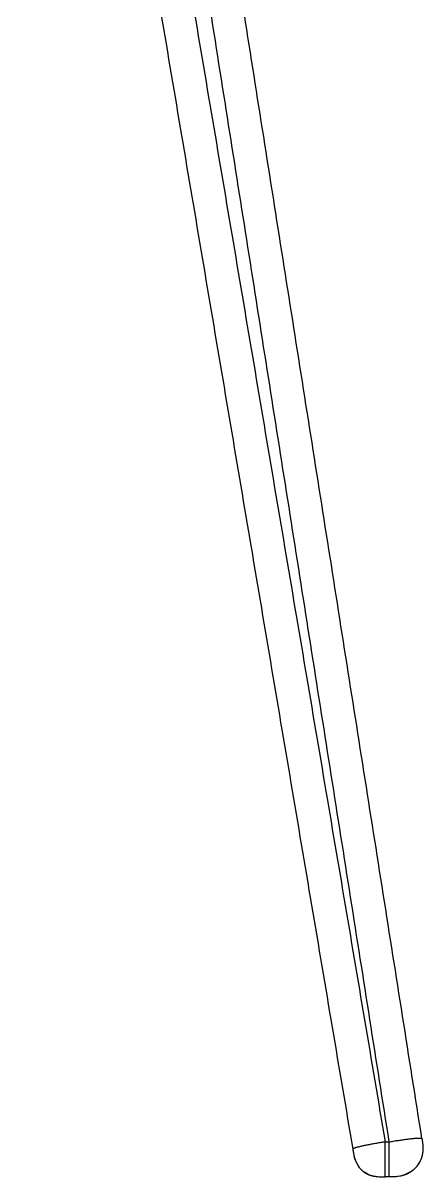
# Model space of a CAD drawing. Header units: millimetres. Extents: x 0 to 2008, y 0 to 2841.
# Drawn here: x 1551.2 to 1641.7, y 1775.7 to 2037.2 of the extents above; entities that cross this region are included whole.
import ezdxf

# ---------------------------------------------------------------- set-up
doc = ezdxf.new("R2010")
doc.units = ezdxf.units.MM
doc.header["$MEASUREMENT"] = 0
doc.layers.add('3052 Søborg Wood full upholstered', color=7, linetype='Continuous', true_color=0x000000)

msp = doc.modelspace()

# ---------------------------------------------------------------- linework, layer by layer
at = {"layer": '3052 Søborg Wood full upholstered'}
for points, degree in [([(1558.46, 2226.21), (1595.82, 2004.92), (1633.18, 1783.62)], 2), ([(1564.02, 2227.36), (1599.02, 2005.49), (1634.03, 1783.62)], 2), ([(1641.51, 1784.36), (1606.49, 2006.3), (1571.47, 2228.24)], 2), ([(1551.17, 2224.35), (1588.51, 2003.15), (1625.85, 1781.95)], 2), ([(1634.03, 1783.62), (1636.5, 1784.01), (1638.97, 1784.4), (1641.46, 1784.64), (1641.49, 1784.49), (1641.51, 1784.34)], 5), ([(1641.51, 1784.34), (1641.64, 1783.54), (1641.76, 1782.73), (1641.8, 1781.91), (1641.71, 1781.09), (1641.49, 1780.3)], 5), ([(1633.18, 1783.62), (1630.71, 1783.2), (1628.25, 1782.79), (1625.8, 1782.22), (1625.83, 1782.07), (1625.85, 1781.92)], 5), ([(1625.85, 1781.92), (1625.9, 1781.67), (1625.94, 1781.41), (1625.99, 1781.15), (1626.04, 1780.9), (1626.09, 1780.64)], 5), ([(1633.23, 1775.67), (1633.2, 1775.67), (1633.18, 1775.67), (1633.16, 1778.48), (1633.17, 1781.05), (1633.18, 1783.62)], 5), ([(1633.18, 1783.62), (1633.6, 1783.62), (1634.03, 1783.62)], 2), ([(1634.03, 1783.62), (1634.02, 1781.05), (1634.01, 1778.48), (1634.03, 1775.67), (1634.05, 1775.67), (1634.08, 1775.67)], 5), ([(1641.72, 1782.67), (1641.71, 1782.42), (1641.71, 1782.16), (1641.7, 1781.91), (1641.7, 1781.66), (1641.7, 1781.41)], 5), ([(1626.45, 1779.41), (1626.55, 1779.16), (1626.65, 1778.91), (1626.77, 1778.66), (1626.9, 1778.43), (1627.05, 1778.21)], 5), ([(1641.15, 1779.36), (1640.73, 1778.7), (1640.32, 1778.03)], 2), ([(1629.16, 1776.34), (1628.78, 1776.56), (1628.41, 1776.78)], 2), ([(1629.16, 1776.34), (1628.79, 1776.55), (1628.42, 1776.77)], 2), ([(1628.45, 1776.75), (1628.45, 1776.75), (1628.45, 1776.74), (1628.46, 1776.74), (1628.46, 1776.74), (1628.47, 1776.74)], 5), ([(1628.49, 1776.72), (1628.5, 1776.72), (1628.5, 1776.71), (1628.51, 1776.71), (1628.51, 1776.71), (1628.52, 1776.7)], 5), ([(1629.24, 1776.3), (1629.2, 1776.32), (1629.16, 1776.33)], 2), ([(1629.16, 1776.33), (1629.26, 1776.29), (1629.36, 1776.24)], 2), ([(1629.36, 1776.24), (1629.61, 1776.14), (1629.86, 1776.05), (1630.12, 1775.97), (1630.39, 1775.9), (1630.66, 1775.85)], 5), ([(1638.94, 1776.79), (1638.24, 1776.44), (1637.55, 1776.1)], 2), ([(1631.93, 1775.7), (1632.18, 1775.69), (1632.44, 1775.68), (1632.7, 1775.67), (1632.96, 1775.67), (1633.22, 1775.67)], 5), ([(1634.07, 1775.67), (1633.65, 1775.67), (1633.23, 1775.67)], 2), ([(1634.08, 1775.67), (1634.07, 1775.67), (1634.07, 1775.67)], 2), ([(1635.7, 1775.72), (1635.38, 1775.69), (1635.07, 1775.67), (1634.75, 1775.67), (1634.44, 1775.67), (1634.13, 1775.67)], 5), ([(1635.87, 1775.73), (1635.86, 1775.73), (1635.85, 1775.73), (1635.84, 1775.73), (1635.84, 1775.73), (1635.83, 1775.73)], 5), ([(1635.99, 1775.75), (1635.98, 1775.74), (1635.97, 1775.74), (1635.96, 1775.74), (1635.95, 1775.74), (1635.94, 1775.74)], 5)]:
    msp.add_open_spline(points, degree=degree, dxfattribs=at)
for points, degree, knots in [([(1626.09, 1780.64), (1626.1, 1780.61), (1626.11, 1780.57), (1626.12, 1780.53), (1626.14, 1780.43), (1626.19, 1780.24), (1626.27, 1779.95), (1626.36, 1779.68), (1626.42, 1779.5), (1626.45, 1779.41)], 3, [463.745609, 463.745609, 463.745609, 463.745609, 464.745816, 464.745816, 464.745816, 465.068629, 465.34436, 465.64167, 465.915567, 465.915567, 465.915567, 465.915567]), ([(1626.45, 1779.43), (1626.28, 1779.98), (1626.12, 1780.53), (1626.12, 1780.53), (1626.12, 1780.53)], 2, [0.0081691, 0.0081691, 0.0081691, 1, 1, 1.0000015, 1.0000015, 1.0000015]), ([(1627.05, 1778.21), (1627.09, 1778.15), (1627.13, 1778.08), (1627.17, 1778.02), (1627.26, 1777.9), (1627.39, 1777.72), (1627.59, 1777.5), (1627.69, 1777.39), (1627.74, 1777.34)], 3, [467.387364, 467.387364, 467.387364, 467.387364, 468.387745, 468.387745, 468.387745, 468.840234, 469.061001, 469.283123, 469.283123, 469.283123, 469.283123]), ([(1629.31, 1776.27), (1629.24, 1776.3), (1629.17, 1776.33), (1629.17, 1776.33), (1629.17, 1776.33)], 2, [0.2536169, 0.2536169, 0.2536169, 1, 1, 1.0000015, 1.0000015, 1.0000015]), ([(1630.66, 1775.85), (1630.67, 1775.85), (1630.86, 1775.81), (1630.99, 1775.79), (1631.11, 1775.77), (1631.4, 1775.74), (1631.63, 1775.72), (1631.81, 1775.71), (1631.82, 1775.71), (1631.93, 1775.7), (1631.93, 1775.7)], 3, [1.780845, 1.780845, 1.780845, 1.780845, 1.882936, 1.882936, 2.327481, 2.327481, 3.014065, 3.014065, 3.014065, 3.165594, 3.165594, 3.165594, 3.165594]), ([(1634.08, 1775.67), (1634.08, 1775.67), (1634.09, 1775.67), (1634.09, 1775.67), (1634.09, 1775.67), (1634.09, 1775.67), (1634.09, 1775.67)], 3, [30.00721709, 30.00721709, 30.00721709, 30.00721709, 30.02901278, 30.02901278, 30.02901278, 30.03504474, 30.03504474, 30.03504474, 30.03504474]), ([(1637.2, 1775.99), (1637.15, 1775.97), (1637.03, 1775.94), (1636.79, 1775.88), (1636.37, 1775.79), (1636.01, 1775.75), (1635.76, 1775.72), (1635.76, 1775.72), (1635.7, 1775.72), (1635.7, 1775.72)], 3, [930.667585, 930.667585, 930.667585, 930.667585, 930.846974, 931.031997, 931.390366, 932.135844, 932.135844, 932.135844, 932.207083, 932.207083, 932.207083, 932.207083])]:
    msp.add_open_spline(points, degree=degree, knots=knots, dxfattribs=at)
for points, weights in [([(1641.02, 1779.11), (1640.65, 1778.39), (1640.11, 1777.79)], [1, 0.991577784652, 0.999999995984]), ([(1627.07, 1778.18), (1627.1, 1778.12), (1627.14, 1778.06)], [1, 0.999922463328, 1]), ([(1627.74, 1777.34), (1628.05, 1777.03), (1628.4, 1776.78)], [1, 0.996342605126, 1]), ([(1628.38, 1776.8), (1628.44, 1776.76), (1628.49, 1776.72)], [1, 0.999909379341, 0.99999886007]), ([(1638.81, 1776.7), (1638.06, 1776.23), (1637.2, 1775.99)], [1, 0.990450641837, 1])]:
    msp.add_rational_spline(points, weights, degree=2, dxfattribs=at)
for points, weights, degree, knots in [([(1641.49, 1780.3), (1641.36, 1779.82), (1641.15, 1779.36), (1641.09, 1779.23), (1641.02, 1779.11)], [1, 0.99682856125, 1, 0.999730457461, 1], 2, [924.316437, 924.316437, 924.316437, 925.309587, 925.309587, 925.596663, 925.596663, 925.596663]), ([(1628.4, 1776.78), (1628.64, 1776.61), (1628.89, 1776.46), (1629.16, 1776.34), (1629.16, 1776.34), (1629.16, 1776.34), (1629.16, 1776.34)], [1, 0.997573013319, 0.997573013319, 1, 1, 1, 1], 3, [470.1412827, 470.1412827, 470.1412827, 470.1412827, 471.0266989, 471.0266989, 471.0266989, 471.0378188, 471.0378188, 471.0378188, 471.0378188]), ([(1640.11, 1777.79), (1640.09, 1777.76), (1640.04, 1777.72), (1639.95, 1777.62), (1639.8, 1777.47), (1639.57, 1777.25), (1639.26, 1777.01), (1639.05, 1776.86), (1638.94, 1776.79), (1638.9, 1776.76), (1638.85, 1776.73), (1638.81, 1776.7)], [1, 1, 1, 1, 1, 1, 1, 1, 1, 0.999968667903, 0.999968667903, 1], 3, [927.199516, 927.199516, 927.199516, 927.199516, 927.315171, 927.393853, 927.587008, 927.966807, 928.350156, 928.746311, 928.746311, 928.746311, 928.904981, 928.904981, 928.904981, 928.904981]), ([(1634.13, 1775.67), (1634.13, 1775.67), (1634.12, 1775.67), (1634.12, 1775.67), (1634.11, 1775.67), (1634.1, 1775.67), (1634.09, 1775.67)], [1, 0.999999999976, 0.999999999976, 1, 1, 1, 1], 3, [933.98027044, 933.98027044, 933.98027044, 933.98027044, 933.98470468, 933.98470468, 933.98470468, 934.02008129, 934.02008129, 934.02008129, 934.02008129])]:
    msp.add_rational_spline(points, weights, degree=degree, knots=knots, dxfattribs=at)

doc.saveas('drawing.dxf')
